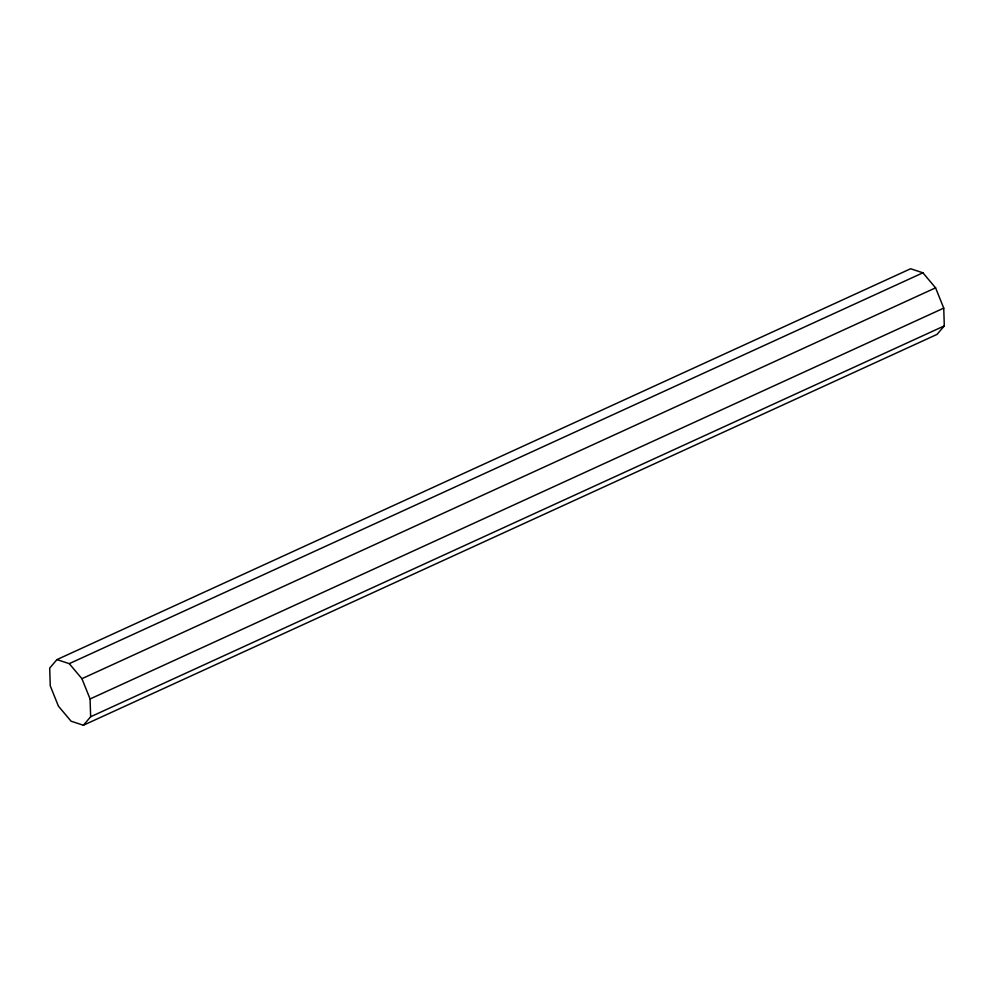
<?xml version="1.0" encoding="UTF-8"?>
<svg xmlns="http://www.w3.org/2000/svg" width="994" height="994" viewBox="0 0 994 994"><rect width="100%" height="100%" fill="white"/><g stroke="black" fill="none" stroke-linecap="round" stroke-linejoin="round"><path stroke-width="1.49" d="M56.956 659.606L49.7 668.092L50.259 685.872L58.422 706.162L71.083 721.197L83.384 725.247L937.044 334.394L944.3 325.908L943.741 308.128L935.578 287.838L922.917 272.803L910.616 268.753L56.956 659.606L69.257 663.657L81.918 678.691L90.081 698.968L90.64 716.761L83.384 725.247M69.257 663.657L922.917 272.803M81.918 678.691L935.578 287.838M90.081 698.968L943.741 308.128M90.64 716.761L944.3 325.908"/></g></svg>
